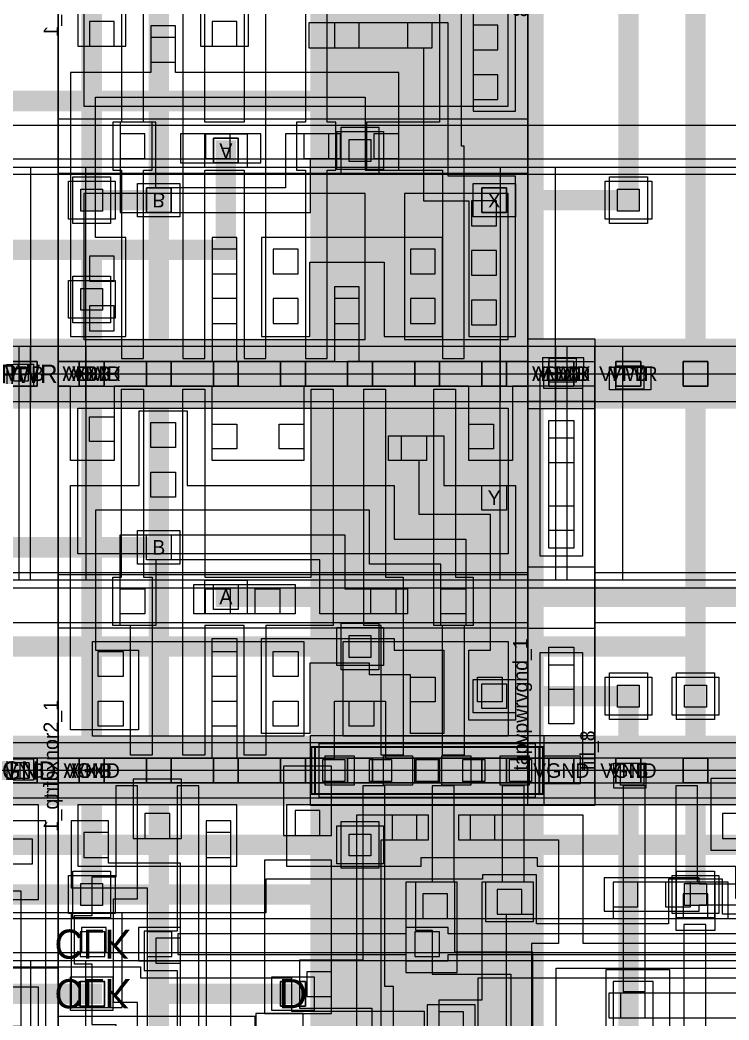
# Model space of a CAD drawing. Extents: x 0 to 50.5, y 0 to 99.5.
# Drawn here: x 39.3 to 44.16, y 6.45 to 13.3 of the extents above; entities that cross this region are included whole.
import ezdxf
from ezdxf.enums import TextEntityAlignment as Align

# ---------------------------------------------------------------- set-up
doc = ezdxf.new("R2010")
doc.units = 0
for name, color, linetype in [('L122D16', 13, 'CONTINUOUS'), ('L236D0', 12, 'CONTINUOUS'), ('L64D16', 14, 'CONTINUOUS'), ('L64D20', 26, 'CONTINUOUS'), ('L64D5', 19, 'CONTINUOUS'), ('L64D59', 18, 'CONTINUOUS'), ('L65D20', 22, 'CONTINUOUS'), ('L65D44', 31, 'CONTINUOUS'), ('L66D20', 16, 'CONTINUOUS'), ('L66D44', 21, 'CONTINUOUS'), ('L67D16', 29, 'CONTINUOUS'), ('L67D20', 8, 'CONTINUOUS'), ('L67D44', 9, 'CONTINUOUS'), ('L67D5', 17, 'CONTINUOUS'), ('L68D16', 15, 'CONTINUOUS'), ('L68D20', 6, 'CONTINUOUS'), ('L68D44', 7, 'CONTINUOUS'), ('L68D5', 20, 'CONTINUOUS'), ('L69D20', 4, 'CONTINUOUS'), ('L69D44', 5, 'CONTINUOUS'), ('L70D20', 2, 'CONTINUOUS'), ('L70D44', 3, 'CONTINUOUS'), ('L71D20', 1, 'CONTINUOUS'), ('L78D44', 24, 'CONTINUOUS'), ('L81D4', 28, 'CONTINUOUS'), ('L83D44', 30, 'CONTINUOUS'), ('L93D44', 25, 'CONTINUOUS'), ('L94D20', 27, 'CONTINUOUS'), ('L95D20', 23, 'CONTINUOUS')]:
    doc.layers.add(name, color=color, linetype=linetype)

# ---------------------------------------------------------------- blocks, each defined once
blk = doc.blocks.new('VIA_M1M2_PR')
at = {"layer": 'L68D20'}
blk.add_lwpolyline([(-0.16, -0.13), (-0.16, 0.13), (0.16, 0.13), (0.16, -0.13)], close=True, dxfattribs=at)
at = {"layer": 'L68D44'}
blk.add_lwpolyline([(-0.075, -0.075), (-0.075, 0.075), (0.075, 0.075), (0.075, -0.075)], close=True, dxfattribs=at)
at = {"layer": 'L69D20'}
blk.add_lwpolyline([(-0.13, -0.16), (-0.13, 0.16), (0.13, 0.16), (0.13, -0.16)], close=True, dxfattribs=at)
blk = doc.blocks.new('VIA_via3_4_1600_480_1_4_400_400')
at = {"layer": 'L69D20'}
blk.add_lwpolyline([(-0.74, -0.185), (-0.74, 0.185), (0.74, 0.185), (0.74, -0.185)], close=True, dxfattribs=at)
at = {"layer": 'L69D44'}
for points in [[(-0.7, -0.1), (-0.7, 0.1), (-0.5, 0.1), (-0.5, -0.1)], [(-0.3, -0.1), (-0.3, 0.1), (-0.1, 0.1), (-0.1, -0.1)], [(0.1, -0.1), (0.1, 0.1), (0.3, 0.1), (0.3, -0.1)], [(0.5, -0.1), (0.5, 0.1), (0.7, 0.1), (0.7, -0.1)]]:
    blk.add_lwpolyline(points, close=True, dxfattribs=at)
at = {"layer": 'L70D20'}
blk.add_lwpolyline([(-0.765, -0.165), (-0.765, 0.165), (0.765, 0.165), (0.765, -0.165)], close=True, dxfattribs=at)
blk = doc.blocks.new('VIA_L1M1_PR_MR')
at = {"layer": 'L67D20'}
blk.add_lwpolyline([(-0.085, -0.085), (-0.085, 0.085), (0.085, 0.085), (0.085, -0.085)], close=True, dxfattribs=at)
at = {"layer": 'L67D44'}
blk.add_lwpolyline([(-0.085, -0.085), (-0.085, 0.085), (0.085, 0.085), (0.085, -0.085)], close=True, dxfattribs=at)
at = {"layer": 'L68D20'}
blk.add_lwpolyline([(-0.145, -0.115), (-0.145, 0.115), (0.145, 0.115), (0.145, -0.115)], close=True, dxfattribs=at)
blk = doc.blocks.new('VIA_via4_5_1600_480_1_4_400_400')
at = {"layer": 'L70D20'}
blk.add_lwpolyline([(-0.79, -0.16), (-0.79, 0.16), (0.79, 0.16), (0.79, -0.16)], close=True, dxfattribs=at)
at = {"layer": 'L70D44'}
for points in [[(-0.7, -0.1), (-0.7, 0.1), (-0.5, 0.1), (-0.5, -0.1)], [(-0.3, -0.1), (-0.3, 0.1), (-0.1, 0.1), (-0.1, -0.1)], [(0.1, -0.1), (0.1, 0.1), (0.3, 0.1), (0.3, -0.1)], [(0.5, -0.1), (0.5, 0.1), (0.7, 0.1), (0.7, -0.1)]]:
    blk.add_lwpolyline(points, close=True, dxfattribs=at)
at = {"layer": 'L71D20'}
blk.add_lwpolyline([(-0.8, -0.165), (-0.8, 0.165), (0.8, 0.165), (0.8, -0.165)], close=True, dxfattribs=at)
blk = doc.blocks.new('VIA_via2_3_1600_480_1_5_320_320')
at = {"layer": 'L68D20'}
blk.add_lwpolyline([(-0.8, -0.24), (-0.8, 0.24), (0.8, 0.24), (0.8, -0.24)], close=True, dxfattribs=at)
at = {"layer": 'L68D44'}
for points in [[(-0.715, -0.075), (-0.715, 0.075), (-0.565, 0.075), (-0.565, -0.075)], [(-0.395, -0.075), (-0.395, 0.075), (-0.245, 0.075), (-0.245, -0.075)], [(-0.075, -0.075), (-0.075, 0.075), (0.075, 0.075), (0.075, -0.075)], [(0.245, -0.075), (0.245, 0.075), (0.395, 0.075), (0.395, -0.075)], [(0.565, -0.075), (0.565, 0.075), (0.715, 0.075), (0.715, -0.075)]]:
    blk.add_lwpolyline(points, close=True, dxfattribs=at)
at = {"layer": 'L69D20'}
blk.add_lwpolyline([(-0.77, -0.16), (-0.77, 0.16), (0.77, 0.16), (0.77, -0.16)], close=True, dxfattribs=at)
blk = doc.blocks.new('sky130_fd_sc_hd__fill_8')
at = {"layer": 'L122D16'}
blk.add_lwpolyline([(0.13, -0.12), (0.13, 0.05), (0.35, 0.05), (0.35, -0.12)], close=True, dxfattribs=at)
at = {"layer": 'L64D16'}
blk.add_lwpolyline([(0.1, 2.61), (0.1, 2.765), (0.385, 2.765), (0.385, 2.61)], close=True, dxfattribs=at)
at = {"layer": 'L64D20'}
blk.add_lwpolyline([(-0.19, 1.305), (-0.19, 2.91), (3.87, 2.91), (3.87, 1.305)], close=True, dxfattribs=at)
at = {"layer": 'L67D20', "const_width": 0.17}
for points in [[(0, 2.72), (3.68, 2.72)], [(0, 0), (3.68, 0)]]:
    blk.add_lwpolyline(points, dxfattribs=at)
at = {"layer": 'L67D44'}
for points in [[(0.145, 2.635), (0.145, 2.805), (0.315, 2.805), (0.315, 2.635)], [(0.605, 2.635), (0.605, 2.805), (0.775, 2.805), (0.775, 2.635)], [(1.065, 2.635), (1.065, 2.805), (1.235, 2.805), (1.235, 2.635)], [(1.525, 2.635), (1.525, 2.805), (1.695, 2.805), (1.695, 2.635)], [(1.985, 2.635), (1.985, 2.805), (2.155, 2.805), (2.155, 2.635)], [(2.445, 2.635), (2.445, 2.805), (2.615, 2.805), (2.615, 2.635)], [(2.905, 2.635), (2.905, 2.805), (3.075, 2.805), (3.075, 2.635)], [(3.365, 2.635), (3.365, 2.805), (3.535, 2.805), (3.535, 2.635)], [(0.145, -0.085), (0.145, 0.085), (0.315, 0.085), (0.315, -0.085)], [(0.605, -0.085), (0.605, 0.085), (0.775, 0.085), (0.775, -0.085)], [(1.065, -0.085), (1.065, 0.085), (1.235, 0.085), (1.235, -0.085)], [(1.525, -0.085), (1.525, 0.085), (1.695, 0.085), (1.695, -0.085)], [(1.985, -0.085), (1.985, 0.085), (2.155, 0.085), (2.155, -0.085)], [(2.445, -0.085), (2.445, 0.085), (2.615, 0.085), (2.615, -0.085)], [(2.905, -0.085), (2.905, 0.085), (3.075, 0.085), (3.075, -0.085)], [(3.365, -0.085), (3.365, 0.085), (3.535, 0.085), (3.535, -0.085)]]:
    blk.add_lwpolyline(points, close=True, dxfattribs=at)
at = {"layer": 'L68D16'}
for points in [[(0.145, 2.615), (0.145, 2.775), (0.335, 2.775), (0.335, 2.615)], [(0.175, -0.1), (0.175, 0.05), (0.335, 0.05), (0.335, -0.1)]]:
    blk.add_lwpolyline(points, close=True, dxfattribs=at)
at = {"layer": 'L68D20', "const_width": 0.48}
for points in [[(0, 2.72), (3.68, 2.72)], [(0, 0), (3.68, 0)]]:
    blk.add_lwpolyline(points, dxfattribs=at)
at = {"layer": 'L78D44'}
blk.add_lwpolyline([(0, 1.25), (0, 2.72), (3.68, 2.72), (3.68, 1.25)], close=True, dxfattribs=at)
at = {"layer": 'L81D4'}
blk.add_lwpolyline([(0, 0), (0, 2.72), (3.68, 2.72), (3.68, 0)], close=True, dxfattribs=at)
at = {"layer": 'L93D44'}
blk.add_lwpolyline([(0, -0.19), (0, 1.015), (3.68, 1.015), (3.68, -0.19)], close=True, dxfattribs=at)
at = {"layer": 'L94D20'}
blk.add_lwpolyline([(0, 1.355), (0, 2.91), (3.68, 2.91), (3.68, 1.355)], close=True, dxfattribs=at)
at = {"layer": 'L64D5'}
blk.add_text('VPB', height=0.1, dxfattribs=at).set_placement((0.23, 2.72), align=Align.MIDDLE_CENTER)
at = {"layer": 'L64D59'}
blk.add_text('VNB', height=0.1, dxfattribs=at).set_placement((0.23, 0), align=Align.MIDDLE_CENTER)
at = {"layer": 'L68D5'}
for s, p in [('VPWR', (0.23, 2.72)), ('VGND', (0.23, 0))]:
    blk.add_text(s, height=0.1, dxfattribs=at).set_placement(p, align=Align.MIDDLE_CENTER)
at = {"layer": 'L83D44'}
blk.add_text('fill_8', height=0.1, rotation=90, dxfattribs=at).set_placement((0, 0))
blk = doc.blocks.new('sky130_fd_sc_hd__xnor2_1')
at = {"layer": 'L122D16'}
blk.add_lwpolyline([(0.145, -0.085), (0.145, 0.085), (0.315, 0.085), (0.315, -0.085)], close=True, dxfattribs=at)
at = {"layer": 'L236D0'}
blk.add_lwpolyline([(0, 0), (0, 2.72), (3.22, 2.72), (3.22, 0)], close=True, dxfattribs=at)
at = {"layer": 'L64D16'}
blk.add_lwpolyline([(0.145, 2.635), (0.145, 2.805), (0.315, 2.805), (0.315, 2.635)], close=True, dxfattribs=at)
at = {"layer": 'L64D20'}
blk.add_lwpolyline([(-0.19, 1.305), (-0.19, 2.91), (3.41, 2.91), (3.41, 1.305)], close=True, dxfattribs=at)
at = {"layer": 'L65D20'}
for points in [[(0.135, 1.485), (0.135, 2.485), (3.085, 2.485), (3.085, 1.485)], [(0.235, 0.235), (0.235, 0.885), (1.685, 0.885), (1.685, 0.235)], [(1.955, 0.235), (1.955, 0.885), (3.085, 0.885), (3.085, 0.235)]]:
    blk.add_lwpolyline(points, close=True, dxfattribs=at)
at = {"layer": 'L66D20'}
for points in [[(0.495, 0.105), (0.495, 0.995), (0.375, 0.995), (0.375, 1.325), (0.435, 1.325), (0.435, 2.615), (0.585, 2.615), (0.585, 1.325), (0.645, 1.325), (0.645, 0.105)], [(0.855, 0.105), (0.855, 2.615), (1.005, 2.615), (1.005, 1.325), (1.735, 1.325), (1.735, 2.615), (1.885, 2.615), (1.885, 0.995), (1.425, 0.995), (1.425, 0.105), (1.275, 0.105), (1.275, 0.995), (1.005, 0.995), (1.005, 0.105)], [(2.215, 0.105), (2.215, 0.995), (2.095, 0.995), (2.095, 2.615), (2.245, 2.615), (2.245, 1.325), (2.365, 1.325), (2.365, 0.105)], [(2.635, 0.105), (2.635, 0.995), (2.575, 0.995), (2.575, 2.615), (2.725, 2.615), (2.725, 1.325), (2.845, 1.325), (2.845, 0.995), (2.785, 0.995), (2.785, 0.105)]]:
    blk.add_lwpolyline(points, close=True, dxfattribs=at)
at = {"layer": 'L66D44'}
for points in [[(0.215, 2.255), (0.215, 2.425), (0.385, 2.425), (0.385, 2.255)], [(0.635, 2.215), (0.635, 2.385), (0.805, 2.385), (0.805, 2.215)], [(1.055, 2.205), (1.055, 2.375), (1.225, 2.375), (1.225, 2.205)], [(1.515, 2.205), (1.515, 2.375), (1.685, 2.375), (1.685, 2.205)], [(2.815, 2.205), (2.815, 2.375), (2.985, 2.375), (2.985, 2.205)], [(2.355, 2.125), (2.355, 2.295), (2.525, 2.295), (2.525, 2.125)], [(0.635, 1.875), (0.635, 2.045), (0.805, 2.045), (0.805, 1.875)], [(0.425, 1.075), (0.425, 1.245), (0.595, 1.245), (0.595, 1.075)], [(1.01, 1.075), (1.01, 1.245), (1.18, 1.245), (1.18, 1.075)], [(1.35, 1.075), (1.35, 1.245), (1.52, 1.245), (1.52, 1.075)], [(2.145, 1.075), (2.145, 1.245), (2.315, 1.245), (2.315, 1.075)], [(2.625, 1.075), (2.625, 1.245), (2.795, 1.245), (2.795, 1.075)], [(0.275, 0.645), (0.275, 0.815), (0.445, 0.815), (0.445, 0.645)], [(1.055, 0.645), (1.055, 0.815), (1.225, 0.815), (1.225, 0.645)], [(1.475, 0.645), (1.475, 0.815), (1.645, 0.815), (1.645, 0.645)], [(2.415, 0.47), (2.415, 0.64), (2.585, 0.64), (2.585, 0.47)], [(2.875, 0.47), (2.875, 0.64), (3.045, 0.64), (3.045, 0.47)], [(0.275, 0.305), (0.275, 0.475), (0.445, 0.475), (0.445, 0.305)], [(1.055, 0.305), (1.055, 0.475), (1.225, 0.475), (1.225, 0.305)], [(1.475, 0.305), (1.475, 0.475), (1.645, 0.475), (1.645, 0.305)], [(1.995, 0.305), (1.995, 0.475), (2.165, 0.475), (2.165, 0.305)]]:
    blk.add_lwpolyline(points, close=True, dxfattribs=at)
at = {"layer": 'L67D16'}
for points in [[(2.905, 1.785), (2.905, 1.955), (3.075, 1.955), (3.075, 1.785)], [(0.605, 1.445), (0.605, 1.615), (0.775, 1.615), (0.775, 1.445)], [(1.065, 1.105), (1.065, 1.275), (1.235, 1.275), (1.235, 1.105)]]:
    blk.add_lwpolyline(points, close=True, dxfattribs=at)
at = {"layer": 'L67D20'}
for points in [[(0.085, 2.125), (0.085, 2.635), (0, 2.635), (0, 2.805), (3.22, 2.805), (3.22, 2.635), (3.115, 2.635), (3.115, 2.125), (2.815, 2.125), (2.815, 2.635), (1.685, 2.635), (1.685, 2.125), (1.055, 2.125), (1.055, 2.635), (0.385, 2.635), (0.385, 2.125)], [(0.085, 0.28), (0.085, 1.955), (0.555, 1.955), (0.555, 2.465), (0.885, 2.465), (0.885, 1.955), (2.305, 1.955), (2.305, 1.585), (2.795, 1.585), (2.795, 0.995), (2.625, 0.995), (2.625, 1.415), (2.135, 1.415), (2.135, 1.785), (0.255, 1.785), (0.255, 0.825), (0.55, 0.825), (0.55, 0.28)], [(2.815, 0.345), (2.815, 0.825), (2.965, 0.825), (2.965, 1.755), (2.475, 1.755), (2.475, 2.125), (2.265, 2.125), (2.265, 2.295), (2.645, 2.295), (2.645, 1.955), (3.135, 1.955), (3.135, 0.345)], [(0.425, 0.995), (0.425, 1.615), (1.965, 1.615), (1.965, 1.245), (2.395, 1.245), (2.395, 1.075), (1.795, 1.075), (1.795, 1.445), (0.67, 1.445), (0.67, 0.995)], [(0.93, 1.075), (0.93, 1.275), (1.625, 1.275), (1.625, 1.075)], [(0, -0.085), (0, 0.085), (1.055, 0.085), (1.055, 0.905), (1.225, 0.905), (1.225, 0.085), (1.895, 0.085), (1.895, 0.475), (2.245, 0.475), (2.245, 0.085), (3.22, 0.085), (3.22, -0.085)], [(1.395, 0.255), (1.395, 0.905), (2.305, 0.905), (2.305, 0.825), (2.645, 0.825), (2.645, 0.255), (2.415, 0.255), (2.415, 0.655), (2.135, 0.655), (2.135, 0.735), (1.725, 0.735), (1.725, 0.255)]]:
    blk.add_lwpolyline(points, close=True, dxfattribs=at)
at = {"layer": 'L67D44'}
for points in [[(0.145, 2.635), (0.145, 2.805), (0.315, 2.805), (0.315, 2.635)], [(0.605, 2.635), (0.605, 2.805), (0.775, 2.805), (0.775, 2.635)], [(1.065, 2.635), (1.065, 2.805), (1.235, 2.805), (1.235, 2.635)], [(1.525, 2.635), (1.525, 2.805), (1.695, 2.805), (1.695, 2.635)], [(1.985, 2.635), (1.985, 2.805), (2.155, 2.805), (2.155, 2.635)], [(2.445, 2.635), (2.445, 2.805), (2.615, 2.805), (2.615, 2.635)], [(2.905, 2.635), (2.905, 2.805), (3.075, 2.805), (3.075, 2.635)], [(0.145, -0.085), (0.145, 0.085), (0.315, 0.085), (0.315, -0.085)], [(0.605, -0.085), (0.605, 0.085), (0.775, 0.085), (0.775, -0.085)], [(1.065, -0.085), (1.065, 0.085), (1.235, 0.085), (1.235, -0.085)], [(1.525, -0.085), (1.525, 0.085), (1.695, 0.085), (1.695, -0.085)], [(1.985, -0.085), (1.985, 0.085), (2.155, 0.085), (2.155, -0.085)], [(2.445, -0.085), (2.445, 0.085), (2.615, 0.085), (2.615, -0.085)], [(2.905, -0.085), (2.905, 0.085), (3.075, 0.085), (3.075, -0.085)]]:
    blk.add_lwpolyline(points, close=True, dxfattribs=at)
at = {"layer": 'L68D16'}
for points in [[(0.145, 2.635), (0.145, 2.805), (0.315, 2.805), (0.315, 2.635)], [(0.145, -0.085), (0.145, 0.085), (0.315, 0.085), (0.315, -0.085)]]:
    blk.add_lwpolyline(points, close=True, dxfattribs=at)
at = {"layer": 'L68D20', "const_width": 0.48}
for points in [[(0, 2.72), (3.22, 2.72)], [(0, 0), (3.22, 0)]]:
    blk.add_lwpolyline(points, dxfattribs=at)
at = {"layer": 'L78D44'}
blk.add_lwpolyline([(0, 1.25), (0, 2.72), (3.22, 2.72), (3.22, 1.25)], close=True, dxfattribs=at)
at = {"layer": 'L81D4'}
blk.add_lwpolyline([(0, 0), (0, 2.72), (3.22, 2.72), (3.22, 0)], close=True, dxfattribs=at)
at = {"layer": 'L93D44'}
blk.add_lwpolyline([(0, -0.19), (0, 1.015), (3.22, 1.015), (3.22, -0.19)], close=True, dxfattribs=at)
at = {"layer": 'L94D20'}
blk.add_lwpolyline([(0, 1.355), (0, 2.91), (3.22, 2.91), (3.22, 1.355)], close=True, dxfattribs=at)
at = {"layer": 'L95D20'}
blk.add_lwpolyline([(0, 0.975), (0, 1.345), (3.22, 1.345), (3.22, 0.975)], close=True, dxfattribs=at)
at = {"layer": 'L64D5'}
blk.add_text('VPB', height=0.1, dxfattribs=at).set_placement((0.23, 2.72), align=Align.MIDDLE_CENTER)
at = {"layer": 'L64D59'}
blk.add_text('VNB', height=0.1, dxfattribs=at).set_placement((0.23, 0), align=Align.MIDDLE_CENTER)
at = {"layer": 'L67D5'}
for s, p in [('Y', (2.99, 1.87)), ('B', (0.69, 1.53)), ('A', (1.15, 1.19))]:
    blk.add_text(s, height=0.1, dxfattribs=at).set_placement(p, align=Align.MIDDLE_CENTER)
at = {"layer": 'L68D5'}
for s, p in [('VPWR', (0.23, 2.72)), ('VGND', (0.23, 0))]:
    blk.add_text(s, height=0.1, dxfattribs=at).set_placement(p, align=Align.MIDDLE_CENTER)
at = {"layer": 'L83D44'}
blk.add_text('xnor2_1', height=0.1, rotation=90, dxfattribs=at).set_placement((0, 0))
blk = doc.blocks.new('sky130_fd_sc_hd__xor2_1')
at = {"layer": 'L122D16'}
blk.add_lwpolyline([(0.145, -0.085), (0.145, 0.085), (0.315, 0.085), (0.315, -0.085)], close=True, dxfattribs=at)
at = {"layer": 'L236D0'}
blk.add_lwpolyline([(0, 0), (0, 2.72), (3.22, 2.72), (3.22, 0)], close=True, dxfattribs=at)
at = {"layer": 'L64D16'}
blk.add_lwpolyline([(0.145, 2.635), (0.145, 2.805), (0.315, 2.805), (0.315, 2.635)], close=True, dxfattribs=at)
at = {"layer": 'L64D20'}
blk.add_lwpolyline([(-0.19, 1.305), (-0.19, 2.91), (3.41, 2.91), (3.41, 1.305)], close=True, dxfattribs=at)
at = {"layer": 'L65D20'}
for points in [[(0.175, 1.485), (0.175, 2.485), (2.105, 2.485), (2.105, 1.485)], [(2.375, 1.485), (2.375, 2.485), (3.085, 2.485), (3.085, 1.485)], [(0.175, 0.235), (0.175, 0.885), (3.085, 0.885), (3.085, 0.235)]]:
    blk.add_lwpolyline(points, close=True, dxfattribs=at)
at = {"layer": 'L66D20'}
for points in [[(0.435, 0.105), (0.435, 0.995), (0.375, 0.995), (0.375, 1.325), (0.435, 1.325), (0.435, 2.615), (0.585, 2.615), (0.585, 1.325), (0.645, 1.325), (0.645, 0.995), (0.585, 0.995), (0.585, 0.105)], [(0.855, 0.105), (0.855, 2.615), (1.005, 2.615), (1.005, 1.325), (1.275, 1.325), (1.275, 2.615), (1.425, 2.615), (1.425, 0.105), (1.275, 0.105), (1.275, 0.995), (1.005, 0.995), (1.005, 0.105)], [(1.695, 0.105), (1.695, 0.995), (1.635, 0.995), (1.635, 1.325), (1.695, 1.325), (1.695, 2.615), (1.845, 2.615), (1.845, 1.325), (1.905, 1.325), (1.905, 0.995), (1.845, 0.995), (1.845, 0.105)], [(2.615, 0.105), (2.615, 0.995), (2.115, 0.995), (2.115, 1.325), (2.635, 1.325), (2.635, 2.615), (2.785, 2.615), (2.785, 1.16), (2.765, 1.16), (2.765, 0.105)]]:
    blk.add_lwpolyline(points, close=True, dxfattribs=at)
at = {"layer": 'L66D44'}
for points in [[(0.215, 2.255), (0.215, 2.425), (0.385, 2.425), (0.385, 2.255)], [(1.055, 2.205), (1.055, 2.375), (1.225, 2.375), (1.225, 2.205)], [(1.475, 2.205), (1.475, 2.375), (1.645, 2.375), (1.645, 2.205)], [(1.895, 2.205), (1.895, 2.375), (2.065, 2.375), (2.065, 2.205)], [(2.415, 2.205), (2.415, 2.375), (2.585, 2.375), (2.585, 2.205)], [(2.835, 2.215), (2.835, 2.385), (3.005, 2.385), (3.005, 2.215)], [(0.215, 1.915), (0.215, 2.085), (0.385, 2.085), (0.385, 1.915)], [(1.055, 1.865), (1.055, 2.035), (1.225, 2.035), (1.225, 1.865)], [(1.475, 1.865), (1.475, 2.035), (1.645, 2.035), (1.645, 1.865)], [(2.415, 1.865), (2.415, 2.035), (2.585, 2.035), (2.585, 1.865)], [(2.835, 1.875), (2.835, 2.045), (3.005, 2.045), (3.005, 1.875)], [(2.835, 1.535), (2.835, 1.705), (3.005, 1.705), (3.005, 1.535)], [(0.425, 1.075), (0.425, 1.245), (0.595, 1.245), (0.595, 1.075)], [(1.01, 1.075), (1.01, 1.245), (1.18, 1.245), (1.18, 1.075)], [(1.685, 1.075), (1.685, 1.245), (1.855, 1.245), (1.855, 1.075)], [(2.165, 1.075), (2.165, 1.245), (2.335, 1.245), (2.335, 1.075)], [(2.845, 0.67), (2.845, 0.84), (3.015, 0.84), (3.015, 0.67)], [(0.635, 0.415), (0.635, 0.585), (0.805, 0.585), (0.805, 0.415)], [(1.895, 0.315), (1.895, 0.485), (2.065, 0.485), (2.065, 0.315)], [(2.395, 0.315), (2.395, 0.485), (2.565, 0.485), (2.565, 0.315)], [(2.845, 0.33), (2.845, 0.5), (3.015, 0.5), (3.015, 0.33)], [(0.215, 0.305), (0.215, 0.475), (0.385, 0.475), (0.385, 0.305)], [(1.055, 0.305), (1.055, 0.475), (1.225, 0.475), (1.225, 0.305)]]:
    blk.add_lwpolyline(points, close=True, dxfattribs=at)
at = {"layer": 'L67D16'}
for points in [[(0.605, 1.445), (0.605, 1.615), (0.775, 1.615), (0.775, 1.445)], [(2.905, 1.445), (2.905, 1.615), (3.075, 1.615), (3.075, 1.445)], [(1.065, 1.105), (1.065, 1.275), (1.235, 1.275), (1.235, 1.105)]]:
    blk.add_lwpolyline(points, close=True, dxfattribs=at)
at = {"layer": 'L67D20'}
for points in [[(1.055, 1.785), (1.055, 2.635), (0, 2.635), (0, 2.805), (3.22, 2.805), (3.22, 2.635), (2.065, 2.635), (2.065, 2.125), (1.895, 2.125), (1.895, 2.635), (1.225, 2.635), (1.225, 1.785)], [(0.635, 0.335), (0.635, 0.655), (0.085, 0.655), (0.085, 2.465), (0.465, 2.465), (0.465, 1.785), (0.255, 1.785), (0.255, 0.825), (2.105, 0.825), (2.105, 1.325), (2.335, 1.325), (2.335, 0.655), (0.805, 0.655), (0.805, 0.335)], [(1.395, 1.785), (1.395, 2.465), (1.725, 2.465), (1.725, 1.955), (2.235, 1.955), (2.235, 2.465), (2.635, 2.465), (2.635, 1.785)], [(1.72, 0.315), (1.72, 0.485), (2.505, 0.485), (2.505, 1.535), (2.815, 1.535), (2.815, 2.465), (3.135, 2.465), (3.135, 1.365), (2.675, 1.365), (2.675, 0.315)], [(0.425, 0.995), (0.425, 1.615), (1.73, 1.615), (1.73, 1.245), (1.935, 1.245), (1.935, 1.075), (1.56, 1.075), (1.56, 1.445), (0.67, 1.445), (0.67, 0.995)], [(0.84, 1.075), (0.84, 1.275), (1.39, 1.275), (1.39, 1.075)], [(0, -0.085), (0, 0.085), (0.135, 0.085), (0.135, 0.475), (0.465, 0.475), (0.465, 0.085), (0.975, 0.085), (0.975, 0.475), (1.305, 0.475), (1.305, 0.085), (2.845, 0.085), (2.845, 0.92), (3.135, 0.92), (3.135, 0.085), (3.22, 0.085), (3.22, -0.085)]]:
    blk.add_lwpolyline(points, close=True, dxfattribs=at)
at = {"layer": 'L67D44'}
for points in [[(0.145, 2.635), (0.145, 2.805), (0.315, 2.805), (0.315, 2.635)], [(0.605, 2.635), (0.605, 2.805), (0.775, 2.805), (0.775, 2.635)], [(1.065, 2.635), (1.065, 2.805), (1.235, 2.805), (1.235, 2.635)], [(1.525, 2.635), (1.525, 2.805), (1.695, 2.805), (1.695, 2.635)], [(1.985, 2.635), (1.985, 2.805), (2.155, 2.805), (2.155, 2.635)], [(2.445, 2.635), (2.445, 2.805), (2.615, 2.805), (2.615, 2.635)], [(2.905, 2.635), (2.905, 2.805), (3.075, 2.805), (3.075, 2.635)], [(0.145, -0.085), (0.145, 0.085), (0.315, 0.085), (0.315, -0.085)], [(0.605, -0.085), (0.605, 0.085), (0.775, 0.085), (0.775, -0.085)], [(1.065, -0.085), (1.065, 0.085), (1.235, 0.085), (1.235, -0.085)], [(1.525, -0.085), (1.525, 0.085), (1.695, 0.085), (1.695, -0.085)], [(1.985, -0.085), (1.985, 0.085), (2.155, 0.085), (2.155, -0.085)], [(2.445, -0.085), (2.445, 0.085), (2.615, 0.085), (2.615, -0.085)], [(2.905, -0.085), (2.905, 0.085), (3.075, 0.085), (3.075, -0.085)]]:
    blk.add_lwpolyline(points, close=True, dxfattribs=at)
at = {"layer": 'L68D16'}
for points in [[(0.145, 2.635), (0.145, 2.805), (0.315, 2.805), (0.315, 2.635)], [(0.145, -0.085), (0.145, 0.085), (0.315, 0.085), (0.315, -0.085)]]:
    blk.add_lwpolyline(points, close=True, dxfattribs=at)
at = {"layer": 'L68D20', "const_width": 0.48}
for points in [[(0, 2.72), (3.22, 2.72)], [(0, 0), (3.22, 0)]]:
    blk.add_lwpolyline(points, dxfattribs=at)
at = {"layer": 'L78D44'}
blk.add_lwpolyline([(0, 1.25), (0, 2.72), (3.22, 2.72), (3.22, 1.25)], close=True, dxfattribs=at)
at = {"layer": 'L81D4'}
blk.add_lwpolyline([(0, 0), (0, 2.72), (3.22, 2.72), (3.22, 0)], close=True, dxfattribs=at)
at = {"layer": 'L93D44'}
blk.add_lwpolyline([(0, -0.19), (0, 1.015), (3.22, 1.015), (3.22, -0.19)], close=True, dxfattribs=at)
at = {"layer": 'L94D20'}
blk.add_lwpolyline([(0, 1.355), (0, 2.91), (3.22, 2.91), (3.22, 1.355)], close=True, dxfattribs=at)
at = {"layer": 'L95D20'}
blk.add_lwpolyline([(0, 0.975), (0, 1.345), (3.22, 1.345), (3.22, 0.975)], close=True, dxfattribs=at)
at = {"layer": 'L64D5'}
blk.add_text('VPB', height=0.1, dxfattribs=at).set_placement((0.23, 2.72), align=Align.MIDDLE_CENTER)
at = {"layer": 'L64D59'}
blk.add_text('VNB', height=0.1, dxfattribs=at).set_placement((0.23, 0), align=Align.MIDDLE_CENTER)
at = {"layer": 'L67D5'}
for s, p in [('B', (0.69, 1.53)), ('X', (2.99, 1.53)), ('A', (1.15, 1.19))]:
    blk.add_text(s, height=0.1, dxfattribs=at).set_placement(p, align=Align.MIDDLE_CENTER)
at = {"layer": 'L68D5'}
for s, p in [('VPWR', (0.23, 2.72)), ('VGND', (0.23, 0))]:
    blk.add_text(s, height=0.1, dxfattribs=at).set_placement(p, align=Align.MIDDLE_CENTER)
at = {"layer": 'L83D44'}
blk.add_text('xor2_1', height=0.1, rotation=90, dxfattribs=at).set_placement((0, 0))
blk = doc.blocks.new('sky130_fd_sc_hd__tapvpwrvgnd_1')
at = {"layer": 'L64D20'}
blk.add_lwpolyline([(-0.19, 1.305), (-0.19, 2.91), (0.65, 2.91), (0.65, 1.305)], close=True, dxfattribs=at)
at = {"layer": 'L65D44'}
for points in [[(0.145, 1.525), (0.145, 2.4), (0.315, 2.4), (0.315, 1.525)], [(0.145, 0.32), (0.145, 0.845), (0.315, 0.845), (0.315, 0.32)]]:
    blk.add_lwpolyline(points, close=True, dxfattribs=at)
at = {"layer": 'L66D44'}
for points in [[(0.145, 2.11), (0.145, 2.28), (0.315, 2.28), (0.315, 2.11)], [(0.145, 1.645), (0.145, 1.815), (0.315, 1.815), (0.315, 1.645)], [(0.145, 0.555), (0.145, 0.725), (0.315, 0.725), (0.315, 0.555)]]:
    blk.add_lwpolyline(points, close=True, dxfattribs=at)
at = {"layer": 'L67D20'}
for points in [[(0, 2.635), (0, 2.805), (0.46, 2.805), (0.46, 2.635)], [(0.085, 1.47), (0.085, 2.72), (0.375, 2.72), (0.375, 1.47)], [(0.085, 0), (0.085, 0.81), (0.375, 0.81), (0.375, 0)], [(0, -0.085), (0, 0.085), (0.46, 0.085), (0.46, -0.085)]]:
    blk.add_lwpolyline(points, close=True, dxfattribs=at)
at = {"layer": 'L67D44'}
for points in [[(0.145, 2.635), (0.145, 2.805), (0.315, 2.805), (0.315, 2.635)], [(0.145, -0.085), (0.145, 0.085), (0.315, 0.085), (0.315, -0.085)]]:
    blk.add_lwpolyline(points, close=True, dxfattribs=at)
at = {"layer": 'L68D16'}
for points in [[(0.11, 2.62), (0.11, 2.765), (0.375, 2.765), (0.375, 2.62)], [(0.105, -0.09), (0.105, 0.1), (0.36, 0.1), (0.36, -0.09)]]:
    blk.add_lwpolyline(points, close=True, dxfattribs=at)
at = {"layer": 'L68D20'}
for points in [[(0, 2.48), (0, 2.96), (0.46, 2.96), (0.46, 2.48)], [(0, -0.24), (0, 0.24), (0.46, 0.24), (0.46, -0.24)]]:
    blk.add_lwpolyline(points, close=True, dxfattribs=at)
at = {"layer": 'L78D44'}
blk.add_lwpolyline([(0, 1.25), (0, 2.72), (0.46, 2.72), (0.46, 1.25)], close=True, dxfattribs=at)
at = {"layer": 'L81D4'}
blk.add_lwpolyline([(0, 0), (0, 2.72), (0.46, 2.72), (0.46, 0)], close=True, dxfattribs=at)
at = {"layer": 'L93D44'}
for points in [[(0, 1.395), (0, 2.53), (0.46, 2.53), (0.46, 1.395)], [(0, -0.19), (0, 0.19), (0.46, 0.19), (0.46, -0.19)]]:
    blk.add_lwpolyline(points, close=True, dxfattribs=at)
at = {"layer": 'L94D20'}
for points in [[(0, 2.53), (0, 2.91), (0.46, 2.91), (0.46, 2.53)], [(0, 0.19), (0, 0.975), (0.46, 0.975), (0.46, 0.19)]]:
    blk.add_lwpolyline(points, close=True, dxfattribs=at)
at = {"layer": 'L68D5'}
for s, p in [('VPWR', (0.23, 2.72)), ('VGND', (0.23, 0))]:
    blk.add_text(s, height=0.1, dxfattribs=at).set_placement(p, align=Align.MIDDLE_CENTER)
at = {"layer": 'L83D44'}
blk.add_text('tapvpwrvgnd_1', height=0.1, rotation=90, dxfattribs=at).set_placement((0, 0))
blk = doc.blocks.new('sky130_fd_sc_hd__dfrtp_1')
at = {"layer": 'L122D16'}
blk.add_lwpolyline([(0.145, -0.085), (0.145, 0.085), (0.315, 0.085), (0.315, -0.085)], close=True, dxfattribs=at)
at = {"layer": 'L236D0'}
blk.add_lwpolyline([(0, 0), (0, 2.72), (9.2, 2.72), (9.2, 0)], close=True, dxfattribs=at)
at = {"layer": 'L64D20'}
blk.add_lwpolyline([(-0.19, 1.305), (-0.19, 2.91), (9.39, 2.91), (9.39, 1.305)], close=True, dxfattribs=at)
at = {"layer": 'L65D20'}
for points in [[(1.565, 0.235), (1.565, 0.655), (2.49, 0.655), (2.49, 0.595), (3.285, 0.595), (3.285, 0.655), (4.645, 0.655), (4.645, 0.875), (5.315, 0.875), (5.315, 0.595), (6.165, 0.595), (6.165, 0.655), (8.025, 0.655), (8.025, 0.235)], [(0.135, 0.235), (0.135, 0.655), (1.225, 0.655), (1.225, 0.235)]]:
    blk.add_lwpolyline(points, close=True, dxfattribs=at)
at = {"layer": 'L66D20'}
for points in [[(2.09, 0.105), (2.09, 1.3), (1.655, 1.3), (1.655, 1.63), (2.15, 1.63), (2.15, 2.615), (2.3, 2.615), (2.3, 1.48), (2.24, 1.48), (2.24, 0.105)], [(2.565, 0.105), (2.565, 0.765), (2.45, 0.765), (2.45, 1.095), (2.565, 1.095), (2.565, 1.395), (3.105, 1.395), (3.105, 2.615), (3.255, 2.615), (3.255, 1.245), (2.72, 1.245), (2.72, 0.765), (2.715, 0.765), (2.715, 0.105)], [(2.53, 1.605), (2.53, 1.875), (2.61, 1.875), (2.61, 2.615), (2.76, 2.615), (2.76, 1.875), (2.86, 1.875), (2.86, 1.605)], [(4.29, 1.055), (4.29, 2.615), (4.44, 2.615), (4.44, 1.055)], [(0.395, 0.105), (0.395, 0.73), (0.23, 0.73), (0.23, 0.995), (0.11, 0.995), (0.11, 1.325), (0.23, 1.325), (0.23, 1.74), (0.395, 1.74), (0.395, 2.585), (0.545, 2.585), (0.545, 1.59), (0.38, 1.59), (0.38, 0.88), (0.545, 0.88), (0.545, 0.105)], [(0.815, 0.105), (0.815, 1.1), (0.59, 1.1), (0.59, 1.37), (0.815, 1.37), (0.815, 2.585), (0.965, 2.585), (0.965, 0.105)], [(3.805, 1.445), (3.805, 1.775), (4.08, 1.775), (4.08, 1.445)], [(3.875, 0.105), (3.875, 1.515), (4.025, 1.515), (4.025, 0.105)], [(3.045, 0.105), (3.045, 0.765), (2.93, 0.765), (2.93, 1.035), (3.26, 1.035), (3.26, 0.765), (3.195, 0.765), (3.195, 0.105)], [(4.235, 0.105), (4.235, 1.095), (4.505, 1.095), (4.505, 0.765), (4.385, 0.765), (4.385, 0.105)]]:
    blk.add_lwpolyline(points, close=True, dxfattribs=at)
at = {"layer": 'L66D44'}
for points in [[(2.61, 1.655), (2.61, 1.825), (2.78, 1.825), (2.78, 1.655)], [(3.855, 1.525), (3.855, 1.695), (4.025, 1.695), (4.025, 1.525)], [(1.705, 1.38), (1.705, 1.55), (1.875, 1.55), (1.875, 1.38)], [(0.67, 1.15), (0.67, 1.32), (0.84, 1.32), (0.84, 1.15)], [(0.16, 1.075), (0.16, 1.245), (0.33, 1.245), (0.33, 1.075)], [(2.5, 0.845), (2.5, 1.015), (2.67, 1.015), (2.67, 0.845)], [(3.01, 0.815), (3.01, 0.985), (3.18, 0.985), (3.18, 0.815)], [(4.285, 0.845), (4.285, 1.015), (4.455, 1.015), (4.455, 0.845)], [(0.175, 0.425), (0.175, 0.595), (0.345, 0.595), (0.345, 0.425)], [(1.015, 0.425), (1.015, 0.595), (1.185, 0.595), (1.185, 0.425)], [(0.595, 0.295), (0.595, 0.465), (0.765, 0.465), (0.765, 0.295)], [(1.625, 0.275), (1.625, 0.445), (1.795, 0.445), (1.795, 0.275)], [(2.29, 0.305), (2.29, 0.475), (2.46, 0.475), (2.46, 0.305)], [(2.825, 0.305), (2.825, 0.475), (2.995, 0.475), (2.995, 0.305)], [(4.555, 0.295), (4.555, 0.465), (4.725, 0.465), (4.725, 0.295)]]:
    blk.add_lwpolyline(points, close=True, dxfattribs=at)
at = {"layer": 'L67D16'}
for points in [[(0.15, 1.445), (0.15, 1.615), (0.32, 1.615), (0.32, 1.445)], [(1.525, 1.445), (1.525, 1.615), (1.695, 1.615), (1.695, 1.445)], [(0.15, 1.105), (0.15, 1.275), (0.32, 1.275), (0.32, 1.105)]]:
    blk.add_lwpolyline(points, close=True, dxfattribs=at)
at = {"layer": 'L67D20'}
for points in [[(0.09, 0.345), (0.09, 0.805), (0.61, 0.805), (0.61, 1.795), (0.09, 1.795), (0.09, 2.465), (0.345, 2.465), (0.345, 1.965), (0.84, 1.965), (0.84, 0.635), (0.345, 0.635), (0.345, 0.345)], [(1.015, 0.345), (1.015, 2.465), (1.185, 2.465), (1.185, 0.345)], [(1.355, 1.665), (1.355, 2.45), (1.68, 2.45), (1.68, 1.665)], [(2.045, 0.305), (2.045, 2.005), (2.27, 2.005), (2.27, 2.465), (2.52, 2.465), (2.52, 2.135), (2.44, 2.135), (2.44, 1.835), (2.215, 1.835), (2.215, 0.475), (2.54, 0.475), (2.54, 0.305)], [(2.745, 0.305), (2.745, 0.475), (3.43, 0.475), (3.43, 1.185), (3.245, 1.185), (3.245, 2.135), (2.735, 2.135), (2.735, 2.465), (3.415, 2.465), (3.415, 1.355), (4.935, 1.355), (4.935, 1.005), (4.765, 1.005), (4.765, 1.185), (3.6, 1.185), (3.6, 0.305)], [(2.905, 0.765), (2.905, 1.575), (2.61, 1.575), (2.61, 1.965), (3.075, 1.965), (3.075, 0.985), (3.26, 0.985), (3.26, 0.765)], [(1.415, 0.615), (1.415, 1.665), (1.875, 1.665), (1.875, 0.615)], [(3.775, 1.525), (3.775, 1.695), (5.13, 1.695), (5.13, 1.525)], [(0.09, 0.975), (0.09, 1.625), (0.44, 1.625), (0.44, 0.975)], [(2.385, 0.765), (2.385, 1.385), (2.735, 1.385), (2.735, 0.765)], [(3.805, 0.765), (3.805, 1.015), (4.595, 1.015), (4.595, 0.765)], [(4.475, 0.055), (4.475, 0.545), (4.805, 0.545), (4.805, 0.055)], [(0.515, 0.06), (0.515, 0.465), (0.845, 0.465), (0.845, 0.06)], [(1.545, -0.03), (1.545, 0.445), (1.875, 0.445), (1.875, -0.03)], [(0, -0.085), (0, 0.085), (9.2, 0.085), (9.2, -0.085)]]:
    blk.add_lwpolyline(points, close=True, dxfattribs=at)
at = {"layer": 'L67D44'}
for points in [[(0.61, 1.105), (0.61, 1.275), (0.78, 1.275), (0.78, 1.105)], [(2.445, 1.105), (2.445, 1.275), (2.615, 1.275), (2.615, 1.105)], [(3.805, 0.765), (3.805, 0.935), (3.975, 0.935), (3.975, 0.765)], [(4.165, 0.765), (4.165, 0.935), (4.335, 0.935), (4.335, 0.765)], [(0.145, -0.085), (0.145, 0.085), (0.315, 0.085), (0.315, -0.085)], [(0.605, -0.085), (0.605, 0.085), (0.775, 0.085), (0.775, -0.085)], [(1.065, -0.085), (1.065, 0.085), (1.235, 0.085), (1.235, -0.085)], [(1.525, -0.085), (1.525, 0.085), (1.695, 0.085), (1.695, -0.085)], [(1.985, -0.085), (1.985, 0.085), (2.155, 0.085), (2.155, -0.085)], [(2.445, -0.085), (2.445, 0.085), (2.615, 0.085), (2.615, -0.085)], [(2.905, -0.085), (2.905, 0.085), (3.075, 0.085), (3.075, -0.085)], [(3.365, -0.085), (3.365, 0.085), (3.535, 0.085), (3.535, -0.085)], [(3.825, -0.085), (3.825, 0.085), (3.995, 0.085), (3.995, -0.085)], [(4.285, -0.085), (4.285, 0.085), (4.455, 0.085), (4.455, -0.085)]]:
    blk.add_lwpolyline(points, close=True, dxfattribs=at)
at = {"layer": 'L68D16'}
blk.add_lwpolyline([(0.145, -0.085), (0.145, 0.085), (0.315, 0.085), (0.315, -0.085)], close=True, dxfattribs=at)
at = {"layer": 'L68D20'}
for points in [[(0.55, 1.075), (0.55, 1.305), (0.84, 1.305), (0.84, 1.075)], [(2.385, 1.075), (2.385, 1.12), (0.82, 1.12), (0.82, 1.26), (2.385, 1.26), (2.385, 1.305), (2.675, 1.305), (2.675, 1.26), (6.045, 1.26), (6.045, 1.12), (2.675, 1.12), (2.675, 1.075)], [(3.745, 0.735), (3.745, 0.965), (4.395, 0.965), (4.395, 0.92), (7.335, 0.92), (7.335, 0.965), (7.635, 0.965), (7.635, 0.735), (7.345, 0.735), (7.345, 0.78), (4.395, 0.78), (4.395, 0.735)]]:
    blk.add_lwpolyline(points, close=True, dxfattribs=at)
at = {"layer": 'L68D20', "const_width": 0.48}
blk.add_lwpolyline([(0, 0), (9.2, 0)], dxfattribs=at)
at = {"layer": 'L78D44'}
blk.add_lwpolyline([(0, 1.25), (0, 2.72), (9.2, 2.72), (9.2, 1.25)], close=True, dxfattribs=at)
at = {"layer": 'L81D4'}
blk.add_lwpolyline([(0, 0), (0, 2.72), (9.2, 2.72), (9.2, 0)], close=True, dxfattribs=at)
at = {"layer": 'L93D44'}
blk.add_lwpolyline([(0, -0.19), (0, 1.015), (9.2, 1.015), (9.2, -0.19)], close=True, dxfattribs=at)
at = {"layer": 'L94D20'}
blk.add_lwpolyline([(8.155, 1.355), (8.155, 1.935), (5.825, 1.935), (5.825, 1.515), (4.885, 1.515), (4.885, 1.935), (1.35, 1.935), (1.35, 1.685), (0, 1.685), (0, 2.91), (9.2, 2.91), (9.2, 1.355)], close=True, dxfattribs=at)
at = {"layer": 'L95D20'}
for points in [[(5.055, 0.985), (4.555, 0.985), (4.555, 0.745), (4.185, 0.745), (4.185, 1.05), (3.28, 1.05), (3.28, 0.715), (2.91, 0.715), (2.91, 0.745), (1.425, 0.745), (1.425, 0.975), (0, 0.975), (0, 1.345), (0.565, 1.345), (0.565, 1.42), (1.6, 1.42), (1.6, 1.65), (2.51, 1.65), (2.51, 1.925)], [(2.88, 1.925), (2.88, 1.42), (6.08, 1.42)]]:
    blk.add_lwpolyline(points, dxfattribs=at)
blk.add_lwpolyline([(3.755, 1.365), (3.755, 1.795), (4.195, 1.795), (4.195, 1.365)], close=True, dxfattribs=at)
at = {"layer": 'L64D59'}
blk.add_text('VNB', height=0.1, dxfattribs=at).set_placement((0.23, 0), align=Align.MIDDLE_CENTER)
at = {"layer": 'L67D5'}
for s, p in [('CLK', (0.235, 1.53)), ('D', (1.61, 1.53)), ('CLK', (0.235, 1.19))]:
    blk.add_text(s, height=0.2, dxfattribs=at).set_placement(p, align=Align.MIDDLE_CENTER)
at = {"layer": 'L68D5'}
blk.add_text('VGND', height=0.1, dxfattribs=at).set_placement((0.23, 0), align=Align.MIDDLE_CENTER)
at = {"layer": 'L83D44'}
blk.add_text('dfrtp_1', height=0.1, rotation=90, dxfattribs=at).set_placement((0, 0))
blk = doc.blocks.new('sky130_fd_sc_hd__fill_2')
at = {"layer": 'L122D16'}
blk.add_lwpolyline([(0.155, -0.05), (0.155, 0.06), (0.315, 0.06), (0.315, -0.05)], close=True, dxfattribs=at)
at = {"layer": 'L64D16'}
blk.add_lwpolyline([(0.14, 2.675), (0.14, 2.765), (0.31, 2.765), (0.31, 2.675)], close=True, dxfattribs=at)
at = {"layer": 'L64D20'}
blk.add_lwpolyline([(-0.19, 1.305), (-0.19, 2.91), (1.11, 2.91), (1.11, 1.305)], close=True, dxfattribs=at)
at = {"layer": 'L67D20', "const_width": 0.17}
for points in [[(0, 2.72), (0.92, 2.72)], [(0, 0), (0.92, 0)]]:
    blk.add_lwpolyline(points, dxfattribs=at)
at = {"layer": 'L67D44'}
for points in [[(0.145, 2.635), (0.145, 2.805), (0.315, 2.805), (0.315, 2.635)], [(0.605, 2.635), (0.605, 2.805), (0.775, 2.805), (0.775, 2.635)], [(0.145, -0.085), (0.145, 0.085), (0.315, 0.085), (0.315, -0.085)], [(0.605, -0.085), (0.605, 0.085), (0.775, 0.085), (0.775, -0.085)]]:
    blk.add_lwpolyline(points, close=True, dxfattribs=at)
at = {"layer": 'L68D16'}
for points in [[(0.105, 2.65), (0.105, 2.805), (0.365, 2.805), (0.365, 2.65)], [(0.1, -0.07), (0.1, 0.09), (0.365, 0.09), (0.365, -0.07)]]:
    blk.add_lwpolyline(points, close=True, dxfattribs=at)
at = {"layer": 'L68D20', "const_width": 0.48}
for points in [[(0, 2.72), (0.92, 2.72)], [(0, 0), (0.92, 0)]]:
    blk.add_lwpolyline(points, dxfattribs=at)
at = {"layer": 'L78D44'}
blk.add_lwpolyline([(0, 1.25), (0, 2.72), (0.92, 2.72), (0.92, 1.25)], close=True, dxfattribs=at)
at = {"layer": 'L81D4'}
blk.add_lwpolyline([(0, 0), (0, 2.72), (0.92, 2.72), (0.92, 0)], close=True, dxfattribs=at)
at = {"layer": 'L93D44'}
blk.add_lwpolyline([(0, -0.19), (0, 1.015), (0.92, 1.015), (0.92, -0.19)], close=True, dxfattribs=at)
at = {"layer": 'L94D20'}
blk.add_lwpolyline([(0, 1.355), (0, 2.91), (0.92, 2.91), (0.92, 1.355)], close=True, dxfattribs=at)
at = {"layer": 'L64D5'}
blk.add_text('VPB', height=0.1, dxfattribs=at).set_placement((0.23, 2.72), align=Align.MIDDLE_CENTER)
at = {"layer": 'L64D59'}
blk.add_text('VNB', height=0.1, dxfattribs=at).set_placement((0.23, 0), align=Align.MIDDLE_CENTER)
at = {"layer": 'L68D5'}
for s, p in [('VPWR', (0.23, 2.72)), ('VGND', (0.23, 0))]:
    blk.add_text(s, height=0.1, dxfattribs=at).set_placement(p, align=Align.MIDDLE_CENTER)
at = {"layer": 'L83D44'}
blk.add_text('fill_2', height=0.1, rotation=90, dxfattribs=at).set_placement((0, 0))
blk = doc.blocks.new('sky130_fd_sc_hd__fill_1')
at = {"layer": 'L122D16'}
blk.add_lwpolyline([(0.14, -0.055), (0.14, 0.055), (0.26, 0.055), (0.26, -0.055)], close=True, dxfattribs=at)
at = {"layer": 'L64D16'}
blk.add_lwpolyline([(0.155, 2.67), (0.155, 2.755), (0.255, 2.755), (0.255, 2.67)], close=True, dxfattribs=at)
at = {"layer": 'L64D20'}
blk.add_lwpolyline([(-0.19, 1.305), (-0.19, 2.91), (0.65, 2.91), (0.65, 1.305)], close=True, dxfattribs=at)
at = {"layer": 'L67D20', "const_width": 0.17}
for points in [[(0, 2.72), (0.46, 2.72)], [(0, 0), (0.46, 0)]]:
    blk.add_lwpolyline(points, dxfattribs=at)
at = {"layer": 'L67D44'}
for points in [[(0.145, 2.635), (0.145, 2.805), (0.315, 2.805), (0.315, 2.635)], [(0.145, -0.085), (0.145, 0.085), (0.315, 0.085), (0.315, -0.085)]]:
    blk.add_lwpolyline(points, close=True, dxfattribs=at)
at = {"layer": 'L68D16'}
for points in [[(0.11, 2.635), (0.11, 2.785), (0.29, 2.785), (0.29, 2.635)], [(0.11, -0.065), (0.11, 0.08), (0.29, 0.08), (0.29, -0.065)]]:
    blk.add_lwpolyline(points, close=True, dxfattribs=at)
at = {"layer": 'L68D20', "const_width": 0.48}
for points in [[(0, 2.72), (0.46, 2.72)], [(0, 0), (0.46, 0)]]:
    blk.add_lwpolyline(points, dxfattribs=at)
at = {"layer": 'L78D44'}
blk.add_lwpolyline([(0, 1.25), (0, 2.72), (0.46, 2.72), (0.46, 1.25)], close=True, dxfattribs=at)
at = {"layer": 'L81D4'}
blk.add_lwpolyline([(0, 0), (0, 2.72), (0.46, 2.72), (0.46, 0)], close=True, dxfattribs=at)
at = {"layer": 'L93D44'}
blk.add_lwpolyline([(0, -0.19), (0, 1.015), (0.46, 1.015), (0.46, -0.19)], close=True, dxfattribs=at)
at = {"layer": 'L94D20'}
blk.add_lwpolyline([(0, 1.355), (0, 2.91), (0.46, 2.91), (0.46, 1.355)], close=True, dxfattribs=at)
at = {"layer": 'L64D5'}
blk.add_text('VPB', height=0.1, dxfattribs=at).set_placement((0.23, 2.72), align=Align.MIDDLE_CENTER)
at = {"layer": 'L64D59'}
blk.add_text('VNB', height=0.1, dxfattribs=at).set_placement((0.23, 0), align=Align.MIDDLE_CENTER)
at = {"layer": 'L68D5'}
for s, p in [('VPWR', (0.205, 2.72)), ('VGND', (0.205, 0))]:
    blk.add_text(s, height=0.125, dxfattribs=at).set_placement(p, align=Align.MIDDLE_CENTER)
at = {"layer": 'L83D44'}
blk.add_text('fill_1', height=0.1, rotation=90, dxfattribs=at).set_placement((0, 0))

msp = doc.modelspace()

# ---------------------------------------------------------------- linework, layer by layer
at = {"layer": 'L68D20'}
for points, const_width in [([(41.63, 12.34), (41.63, 12.82)], 0.14), ([(37.03, 12.75), (41.7, 12.75)], 0.14), ([(40.71, 11.66), (40.71, 12.48)], 0.14), ([(39.72, 12.07), (40.32, 12.07)], 0.14), ([(42.48, 12.07), (43.54, 12.07)], 0.14), ([(39.79, 11.32), (39.79, 11.8)], 0.14), ([(37.88, 11.73), (39.86, 11.73)], 0.14), ([(39.72, 11.73), (40.78, 11.73)], 0.14), ([(1.38, 10.88), (49.22, 10.88)], 0.48), ([(35.12, 9.69), (40.32, 9.69)], 0.14), ([(40.64, 9.35), (44.92, 9.35)], 0.14), ([(43.93, 8.6), (43.93, 9.08)], 0.14), ([(34.43, 9.01), (44, 9.01)], 0.14), ([(42.48, 8.67), (43.54, 8.67)], 0.14), ([(1.38, 8.16), (49.22, 8.16)], 0.48), ([(42.09, 7.24), (42.09, 7.72)], 0.14), ([(37.42, 7.65), (41.7, 7.65)], 0.14), ([(42.02, 7.65), (48.6, 7.65)], 0.14), ([(38.34, 7.31), (42.16, 7.31)], 0.14), ([(40.25, 5.88), (40.25, 6.7)], 0.14), ([(38.8, 6.63), (39.86, 6.63)], 0.14), ([(40.18, 6.63), (41.24, 6.63)], 0.14)]:
    msp.add_lwpolyline(points, dxfattribs=dict(at, const_width=const_width))
at = {"layer": 'L69D20'}
for points, const_width in [([(43.93, 8.6), (43.93, 18.09)], 0.14), ([(39.79, 12), (39.79, 15.88)], 0.14), ([(43.47, 12), (43.47, 14.52)], 0.14), ([(40.25, 5.88), (40.25, 14.18)], 0.14), ([(41.63, 8.94), (41.63, 12.48)], 0.14), ([(39.79, 7.24), (39.79, 11.46)], 0.14), ([(43.47, 3.84), (43.47, 8.74)], 0.14), ([(43.93, 7.24), (43.93, 8.74)], 0.14), ([(41.32, 8.16), (42.86, 8.16)], 0.37), ([(41.63, 4.86), (41.63, 7.72)], 0.14)]:
    msp.add_lwpolyline(points, dxfattribs=dict(at, const_width=const_width))
at = {"layer": 'L70D20', "const_width": 0.33}
msp.add_lwpolyline([(41.3, 8.16), (42.88, 8.16)], dxfattribs=at)
at = {"layer": 'L71D20', "const_width": 1.6}
msp.add_lwpolyline([(42.09, 2.48), (42.09, 98.72)], dxfattribs=at)

# ---------------------------------------------------------------- block references
at = {"yscale": -1}
for name, p in [('sky130_fd_sc_hd__fill_2', (38.64, 13.6)), ('sky130_fd_sc_hd__xor2_1', (39.56, 13.6)), ('sky130_fd_sc_hd__fill_8', (42.78, 13.6)), ('sky130_fd_sc_hd__xnor2_1', (36.34, 8.16)), ('sky130_fd_sc_hd__dfrtp_1', (39.56, 8.16))]:
    msp.add_blockref(name, p, dxfattribs=at)
for name, p in [('VIA_M1M2_PR', (41.63, 12.41)), ('VIA_L1M1_PR_MR', (40.71, 12.41)), ('VIA_M1M2_PR', (39.79, 12.07)), ('VIA_M1M2_PR', (43.47, 12.07)), ('VIA_L1M1_PR_MR', (40.25, 12.07)), ('VIA_L1M1_PR_MR', (42.55, 12.07)), ('VIA_M1M2_PR', (39.79, 11.39)), ('sky130_fd_sc_hd__fill_8', (35.42, 8.16)), ('sky130_fd_sc_hd__fill_1', (39.1, 8.16)), ('sky130_fd_sc_hd__xnor2_1', (39.56, 8.16)), ('sky130_fd_sc_hd__tapvpwrvgnd_1', (42.78, 8.16)), ('sky130_fd_sc_hd__fill_8', (43.24, 8.16)), ('VIA_L1M1_PR_MR', (40.25, 9.69)), ('VIA_L1M1_PR_MR', (40.71, 9.35)), ('VIA_M1M2_PR', (41.63, 9.01)), ('VIA_L1M1_PR_MR', (42.55, 8.67)), ('VIA_M1M2_PR', (43.47, 8.67)), ('VIA_M1M2_PR', (43.93, 8.67)), ('VIA_via2_3_1600_480_1_5_320_320', (42.09, 8.16)), ('VIA_via4_5_1600_480_1_4_400_400', (42.09, 8.16)), ('VIA_via3_4_1600_480_1_4_400_400', (42.09, 8.16)), ('VIA_M1M2_PR', (41.63, 7.65)), ('VIA_M1M2_PR', (39.79, 7.31)), ('VIA_M1M2_PR', (43.93, 7.31)), ('VIA_L1M1_PR_MR', (39.79, 6.63)), ('VIA_L1M1_PR_MR', (41.17, 6.63))]:
    msp.add_blockref(name, p)

doc.saveas('drawing.dxf')
